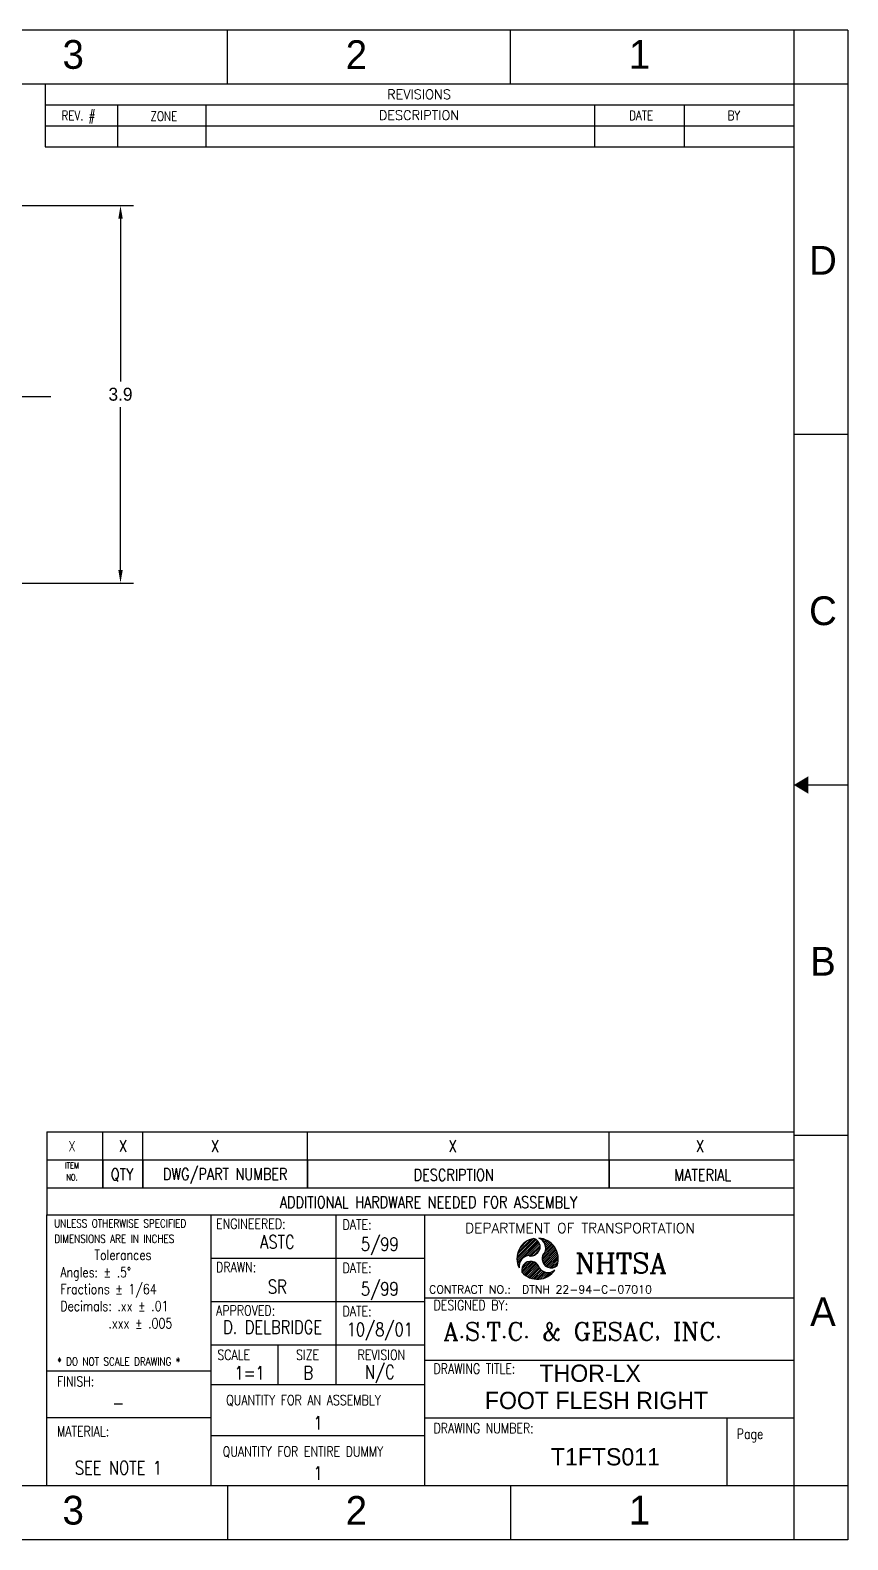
# Model space of a CAD drawing. Extents: x 2.9 to 27.6, y -9.5 to 6.2.
# Drawn here: x 19.1 to 27.63, y -9.54 to 6.21 of the extents above; entities that cross this region are included whole.
import ezdxf
from ezdxf.enums import TextEntityAlignment as Align

# ---------------------------------------------------------------- set-up
doc = ezdxf.new("R2010")
doc.units = 0
doc.header["$LTSCALE"] = 0.5
doc.header["$MEASUREMENT"] = 0
doc.linetypes.add('CENTER', pattern=[2, 1.25, -0.25, 0.25, -0.25])
doc.layers.get('0').update_dxf_attribs({"linetype": 'CONTINUOUS'})
doc.layers.get('DEFPOINTS').update_dxf_attribs({"linetype": 'CONTINUOUS'})
for name, color, linetype in [('DIM', 3, 'CONTINUOUS'), ('TB-TEXT', 7, 'CONTINUOUS'), ('TBLOCK', 7, 'CONTINUOUS')]:
    doc.layers.add(name, color=color, linetype=linetype)
doc.styles.add('ROMANS', font='ROMANC.SHX')
doc.styles.add('SIMPLEX', font='simplex', dxfattribs={"width": 0.8, "height": 0.125})
doc.dimstyles.get("Standard").update_dxf_attribs({"dimtxt": 0.18, "dimasz": 0.18, "dimexe": 0.18, "dimexo": 0.0625, "dimgap": 0.09, "dimtad": 0, "dimtih": 1, "dimtoh": 1, "dimdec": 4, "dimzin": 0, "dimdsep": 46, "dimtxsty": 'Standard', "dimcen": 0.09, "dimadec": 0, "dimazin": 0, "dimtfac": 1, "dimtdec": 4, "dimtofl": 0, "dimtmove": 0, "dimatfit": 3, "dimfxl": 0, "dimtolj": 1, "dimtzin": 0, "dimarcsym": 0})

# ---------------------------------------------------------------- blocks, each defined once
blk = doc.blocks.new('*D58')
at = {"color": 0, "linetype": 'ByBlock'}
for p, q in [((16.265, 3.225), (20.178, 3.225)), ((20.043, 3.09), (20.043, 1.391)), ((20.043, -0.578), (20.043, 1.121)), ((15.523, -0.713), (20.178, -0.713))]:
    blk.add_line(p, q, dxfattribs=at)
for points in [[(20.021, 3.09), (20.066, 3.09), (20.043, 3.225)], [(20.021, -0.578), (20.066, -0.578), (20.043, -0.713)]]:
    blk.add_solid(points, dxfattribs=at)
at = {"layer": 'DEFPOINTS', "color": 0, "linetype": 'ByBlock'}
for p in [(16.218, 3.225), (20.043, 3.225), (15.476, -0.713)]:
    blk.add_point(p, dxfattribs=at)
at = {"color": 0, "linetype": 'ByBlock', "insert": (20.043, 1.256), "char_height": 0.135, "attachment_point": 5}
blk.add_mtext('\\A1;3.9', dxfattribs=at)
blk = doc.blocks.new('*X1')
at = {"color": 0}
for p, q in [((7.173, 1.304), (7.317, 1.448)), ((7.174, 1.319), (7.308, 1.453)), ((7.174, 1.291), (7.325, 1.442)), ((7.176, 1.336), (7.297, 1.456)), ((7.176, 1.278), (7.331, 1.434)), ((7.182, 1.355), (7.278, 1.451)), ((7.193, 1.38), (7.252, 1.44)), ((7.23, 1.319), (7.337, 1.426)), ((7.252, 1.327), (7.342, 1.416)), ((7.267, 1.327), (7.345, 1.405)), ((7.279, 1.326), (7.345, 1.392)), ((7.296, 1.328), (7.343, 1.375)), ((7.34, 1.457), (7.342, 1.459)), ((7.35, 1.452), (7.354, 1.457)), ((7.358, 1.446), (7.366, 1.454)), ((7.361, 1.308), (7.45, 1.398)), ((7.362, 1.295), (7.456, 1.389)), ((7.363, 1.324), (7.444, 1.405)), ((7.364, 1.283), (7.461, 1.38)), ((7.365, 1.44), (7.377, 1.451)), ((7.368, 1.273), (7.466, 1.371)), ((7.372, 1.432), (7.387, 1.447)), ((7.374, 1.264), (7.47, 1.361)), ((7.377, 1.423), (7.397, 1.443)), ((7.38, 1.257), (7.474, 1.351)), ((7.382, 1.414), (7.406, 1.438)), ((7.382, 1.358), (7.437, 1.413)), ((7.385, 1.403), (7.414, 1.432)), ((7.387, 1.391), (7.422, 1.426)), ((7.387, 1.376), (7.43, 1.42)), ((7.178, 1.267), (7.198, 1.287)), ((7.182, 1.256), (7.19, 1.265)), ((7.185, 1.246), (7.189, 1.249)), ((7.209, 1.213), (7.282, 1.286)), ((7.209, 1.227), (7.268, 1.286)), ((7.213, 1.203), (7.294, 1.283)), ((7.214, 1.246), (7.249, 1.281)), ((7.22, 1.195), (7.304, 1.279)), ((7.227, 1.189), (7.313, 1.275)), ((7.235, 1.182), (7.322, 1.269)), ((7.243, 1.177), (7.329, 1.262)), ((7.252, 1.171), (7.334, 1.253)), ((7.262, 1.166), (7.338, 1.243)), ((7.388, 1.25), (7.477, 1.339)), ((7.396, 1.244), (7.479, 1.327)), ((7.406, 1.24), (7.481, 1.315)), ((7.418, 1.237), (7.481, 1.301)), ((7.431, 1.237), (7.48, 1.285)), ((7.449, 1.241), (7.476, 1.268)), ((7.272, 1.162), (7.343, 1.234)), ((7.282, 1.159), (7.35, 1.226)), ((7.293, 1.156), (7.357, 1.22)), ((7.305, 1.153), (7.366, 1.214)), ((7.318, 1.152), (7.375, 1.209)), ((7.332, 1.152), (7.386, 1.206)), ((7.347, 1.153), (7.398, 1.204)), ((7.365, 1.156), (7.412, 1.204)), ((7.386, 1.163), (7.43, 1.207)), ((7.419, 1.182), (7.451, 1.214))]:
    blk.add_line(p, q, dxfattribs=at)

msp = doc.modelspace()

# ---------------------------------------------------------------- linework, layer by layer
at = {"layer": 'DIM', "color": 7, "linetype": 'CENTER'}
msp.add_line((19.315, 2.388), (8.006, 2.388), dxfattribs=at)
at = {"layer": 'TB-TEXT'}
for centre, radius, start, end in [((24.392, -6.602), 0.215, 100.8797, 206.757), ((24.327, -6.479), 0.0915, 302.0966, 74.1091), ((24.392, -6.602), 0.215, 340.8797, 86.757), ((24.366, -6.491), 0.111, 333.368, 69.3282), ((24.31, -6.681), 0.111, 93.368, 189.3282), ((24.326, -6.498), 0.0765, 252.4161, 309.9342), ((24.516, -6.597), 0.0765, 132.4161, 189.9342), ((24.532, -6.607), 0.0915, 182.0966, 314.1091), ((24.318, -6.721), 0.0915, 62.0966, 194.1091), ((24.392, -6.602), 0.215, 220.8797, 326.757), ((24.335, -6.712), 0.0765, 12.4161, 69.9342), ((24.502, -6.635), 0.111, 213.368, 309.3282)]:
    msp.add_arc(centre, radius, start, end, dxfattribs=at)
at = {"layer": 'TBLOCK'}
for p, q in [((27.627, 6.215), (2.877, 6.215)), ((21.158, 5.652), (21.158, 6.215)), ((24.111, 5.652), (24.111, 6.215)), ((27.064, 6.215), (27.064, -9.535)), ((27.627, 6.215), (27.627, -9.535)), ((27.627, 5.652), (2.877, 5.652)), ((27.627, 1.996), (27.064, 1.996)), ((27.064, -1.66), (27.627, -1.66)), ((19.276, -5.28), (19.276, -6.145)), ((27.627, -5.316), (27.064, -5.316)), ((19.86, -5.572), (19.86, -5.863)), ((19.86, -5.863), (19.86, -5.572)), ((20.276, -5.572), (20.276, -5.863)), ((20.276, -5.863), (20.276, -5.572)), ((21.993, -5.572), (21.993, -5.863)), ((21.993, -5.863), (21.993, -5.572)), ((25.139, -5.572), (25.139, -5.863)), ((25.139, -5.863), (25.139, -5.572)), ((21.682, -7.501), (21.682, -7.501)), ((20.986, -7.914), (23.213, -7.914)), ((20.986, -8.446), (23.213, -8.446)), ((27.627, -8.973), (2.877, -8.973)), ((21.158, -8.973), (21.158, -9.535)), ((24.111, -8.973), (24.111, -9.535)), ((27.627, -9.535), (2.877, -9.535))]:
    msp.add_line(p, q, dxfattribs=at)
at = {"layer": 'TBLOCK', "color": 7}
for p, q in [((19.259, 5.652), (19.259, 5.435)), ((19.259, 5.435), (27.064, 5.435)), ((19.259, 5.435), (19.259, 5.217)), ((20.011, 5.435), (20.011, 5.217)), ((20.932, 5.435), (20.932, 5.217)), ((24.985, 5.435), (24.985, 5.217)), ((25.921, 5.435), (25.921, 5.217)), ((19.259, 5.217), (27.064, 5.217)), ((19.259, 5.217), (27.064, 5.217)), ((19.259, 5.217), (19.259, 4.999)), ((20.011, 5.217), (20.011, 4.999)), ((20.932, 5.217), (20.932, 4.999)), ((24.985, 5.217), (24.985, 4.999)), ((25.921, 5.217), (25.921, 4.999)), ((19.259, 4.999), (27.064, 4.999)), ((19.276, -5.28), (27.064, -5.28)), ((19.86, -5.572), (19.86, -5.28)), ((20.276, -5.572), (20.276, -5.28)), ((21.993, -5.572), (21.993, -5.28)), ((25.139, -5.572), (25.139, -5.28)), ((19.276, -5.572), (27.064, -5.572)), ((19.276, -5.863), (27.064, -5.863)), ((19.276, -6.145), (27.064, -6.145)), ((19.276, -8.973), (19.276, -6.145)), ((20.986, -6.145), (20.986, -8.973)), ((22.289, -6.145), (22.289, -7.501)), ((23.213, -6.145), (23.213, -8.973)), ((20.986, -6.597), (23.213, -6.597)), ((20.986, -7.049), (23.213, -7.049)), ((23.213, -7.009), (27.064, -7.009)), ((20.986, -7.501), (23.213, -7.501)), ((21.682, -7.501), (21.682, -7.914)), ((22.289, -7.501), (22.289, -7.914)), ((27.064, -7.663), (23.213, -7.663)), ((19.276, -7.772), (20.986, -7.772)), ((20.986, -8.264), (19.276, -8.264)), ((23.213, -8.264), (27.064, -8.264)), ((26.364, -8.272), (26.364, -8.973))]:
    msp.add_line(p, q, dxfattribs=at)
at = {"layer": 'TBLOCK'}
msp.add_solid([(27.064, -1.66), (27.214, -1.57), (27.214, -1.75)], dxfattribs=at)

# ---------------------------------------------------------------- block references
at = {"layer": 'TB-TEXT', "xscale": 1.400646327283487, "yscale": 1.400646327283487, "zscale": 1.400646327283487}
msp.add_blockref('*X1', (14.13, -8.431), dxfattribs=at)

# ---------------------------------------------------------------- texts
for s, p in [('THOR-LX', (24.412, -7.887)), ('FOOT FLESH RIGHT', (23.843, -8.171)), ('T1FTS011', (24.531, -8.759))]:
    msp.add_text(s, height=0.18).set_placement(p)
at = {"layer": 'TB-TEXT', "color": 7, "style": 'SIMPLEX'}
for s, height, p in [('REVISIONS', 0.0983, (23.156, 5.546)), ('DESCRIPTION', 0.09834, (23.156, 5.328))]:
    msp.add_text(s, height=height, dxfattribs=at).set_placement(p, align=Align.MIDDLE)
at = {"layer": 'TB-TEXT', "color": 7, "style": 'ROMANS', "width": 0.8}
for s, height, p in [('REV. #', 0.0983, (19.605, 5.317)), ('ZONE', 0.0983, (20.495, 5.317)), ('DATE', 0.0983, (25.472, 5.326)), ('BY', 0.0983, (26.439, 5.326)), ('ITEM', 0.0636, (19.537, -5.629)), ('QTY', 0.1226, (20.059, -5.728)), ('DWG/PART NUMBER', 0.12256, (21.135, -5.728)), ('DESCRIPTION', 0.12256, (23.518, -5.728)), ('MATERIAL', 0.1226, (26.115, -5.728)), ('NO.', 0.0636, (19.537, -5.753)), ('ADDITIONAL HARDWARE NEEDED FOR ASSEMBLY', 0.12256, (23.254, -6.013))]:
    msp.add_text(s, height=height, dxfattribs=at).set_placement(p, align=Align.MIDDLE)
at = {"layer": 'TB-TEXT', "color": 7, "style": 'SIMPLEX', "width": 0.8}
for s, height, p in [('UNLESS OTHERWISE SPECIFIED', 0.08404, (19.351, -6.276)), ('ENGINEERED:', 0.10505, (21.04, -6.291)), ('DIMENSIONS ARE IN INCHES', 0.08404, (19.353, -6.437)), ('    Tolerances', 0.10505, (19.521, -6.615)), ('Angles: %%p .5%%d', 0.10505, (19.416, -6.796)), ('DRAWN:', 0.105, (21.04, -6.743)), ('Fractions %%p 1/64', 0.10505, (19.416, -6.972)), ('Decimals: .xx %%p .01', 0.10505, (19.416, -7.149)), ('DESIGNED BY:', 0.10505, (23.307, -7.14)), ('        .xxx %%p .005', 0.10505, (19.416, -7.329)), ('APPROVED:', 0.105, (21.04, -7.195)), ('SCALE', 0.105, (21.053, -7.658)), ('SIZE', 0.105, (21.873, -7.658)), ('REVISION', 0.105, (22.515, -7.658)), ('DRAWING TITLE:', 0.10505, (23.307, -7.802)), ('FINISH:', 0.105, (19.381, -7.935)), ('QUANTITY FOR AN ASSEMBLY', 0.10505, (21.145, -8.13)), ('DRAWING NUMBER:', 0.10505, (23.307, -8.423)), ('MATERIAL:', 0.105, (19.381, -8.456)), ('Page', 0.105, (26.469, -8.482)), ('QUANTITY FOR ENTIRE DUMMY', 0.10505, (21.109, -8.667))]:
    msp.add_text(s, height=height, dxfattribs=at).set_placement(p)
at = {"layer": 'TB-TEXT', "color": 7, "style": 'ROMANS'}
for s, height, p in [('DEPARTMENT OF TRANSPORTATION', 0.10505, (23.637, -6.335)), ('NHTSA', 0.2101, (24.784, -6.753)), ('CONTRACT NO.:  DTNH 22-94-C-07010', 0.08404, (23.261, -6.965)), ('A.S.T.C. & GESAC, INC.', 0.1875, (23.409, -7.454))]:
    msp.add_text(s, height=height, dxfattribs=at).set_placement(p)
at = {"layer": 'TB-TEXT', "color": 1, "style": 'SIMPLEX', "width": 0.8}
msp.add_text('* DO NOT SCALE DRAWING *', height=0.08404, dxfattribs=at).set_placement((19.384, -7.718))
at = {"layer": 'TBLOCK'}
for s, p in [('3', (19.55, 5.962)), ('2', (22.503, 5.962)), ('1', (25.456, 5.962)), ('D', (27.368, 3.814)), ('C', (27.368, 0.158)), ('B', (27.368, -3.499)), ('A', (27.368, -7.155)), ('3', (19.55, -9.226)), ('2', (22.503, -9.226)), ('1', (25.456, -9.226))]:
    msp.add_text(s, height=0.3, dxfattribs=at).set_placement(p, align=Align.MIDDLE)
at = {"layer": 'TBLOCK', "color": 7, "style": 'ROMANS', "width": 0.8}
for s, height, p in [('X', 0.105, (19.537, -5.428)), ('X', 0.123, (20.068, -5.426)), ('X', 0.123, (21.03, -5.428)), ('X', 0.123, (23.506, -5.428)), ('X', 0.123, (26.087, -5.428)), ('ASTC', 0.1401, (21.679, -6.427)), ('5/99', 0.1401, (22.747, -6.46)), ('SR', 0.1401, (21.679, -6.894)), ('5/99', 0.1401, (22.747, -6.927)), ('10/8/01', 0.1401, (22.747, -7.35)), ('D. DELBRIDGE', 0.14006, (21.629, -7.316)), ('N/C', 0.1401, (22.747, -7.794)), ('1=1', 0.1401, (21.389, -7.794)), ('B', 0.14, (22.001, -7.794)), ('-', 0.14, (20.021, -8.105)), ('1', 0.14, (22.102, -8.316)), ('SEE NOTE 1', 0.1401, (20.021, -8.783)), ('1', 0.14, (22.102, -8.839))]:
    msp.add_text(s, height=height, dxfattribs=at).set_placement(p, align=Align.MIDDLE)
at = {"layer": 'TBLOCK', "color": 7, "style": 'SIMPLEX', "width": 0.8}
for p in [(22.359, -6.299), (22.359, -6.751), (22.359, -7.203)]:
    msp.add_text('DATE:', height=0.105, dxfattribs=at).set_placement(p)

# ---------------------------------------------------------------- dimensions: what is measured, and where the dimension line sits
dim = msp.add_linear_dim(base=(20.043, 4.385), p1=(15.476, 0.447), p2=(16.218, 4.385), angle=90, dimstyle='Standard', override={"dimscale": 0.75, "dimdec": 1})
dim.commit()
dim.dimension.update_dxf_attribs({"geometry": '*D58', "text_midpoint": (20.043, 2.416), "insert": (0, 1.16)})

doc.saveas('drawing.dxf')
